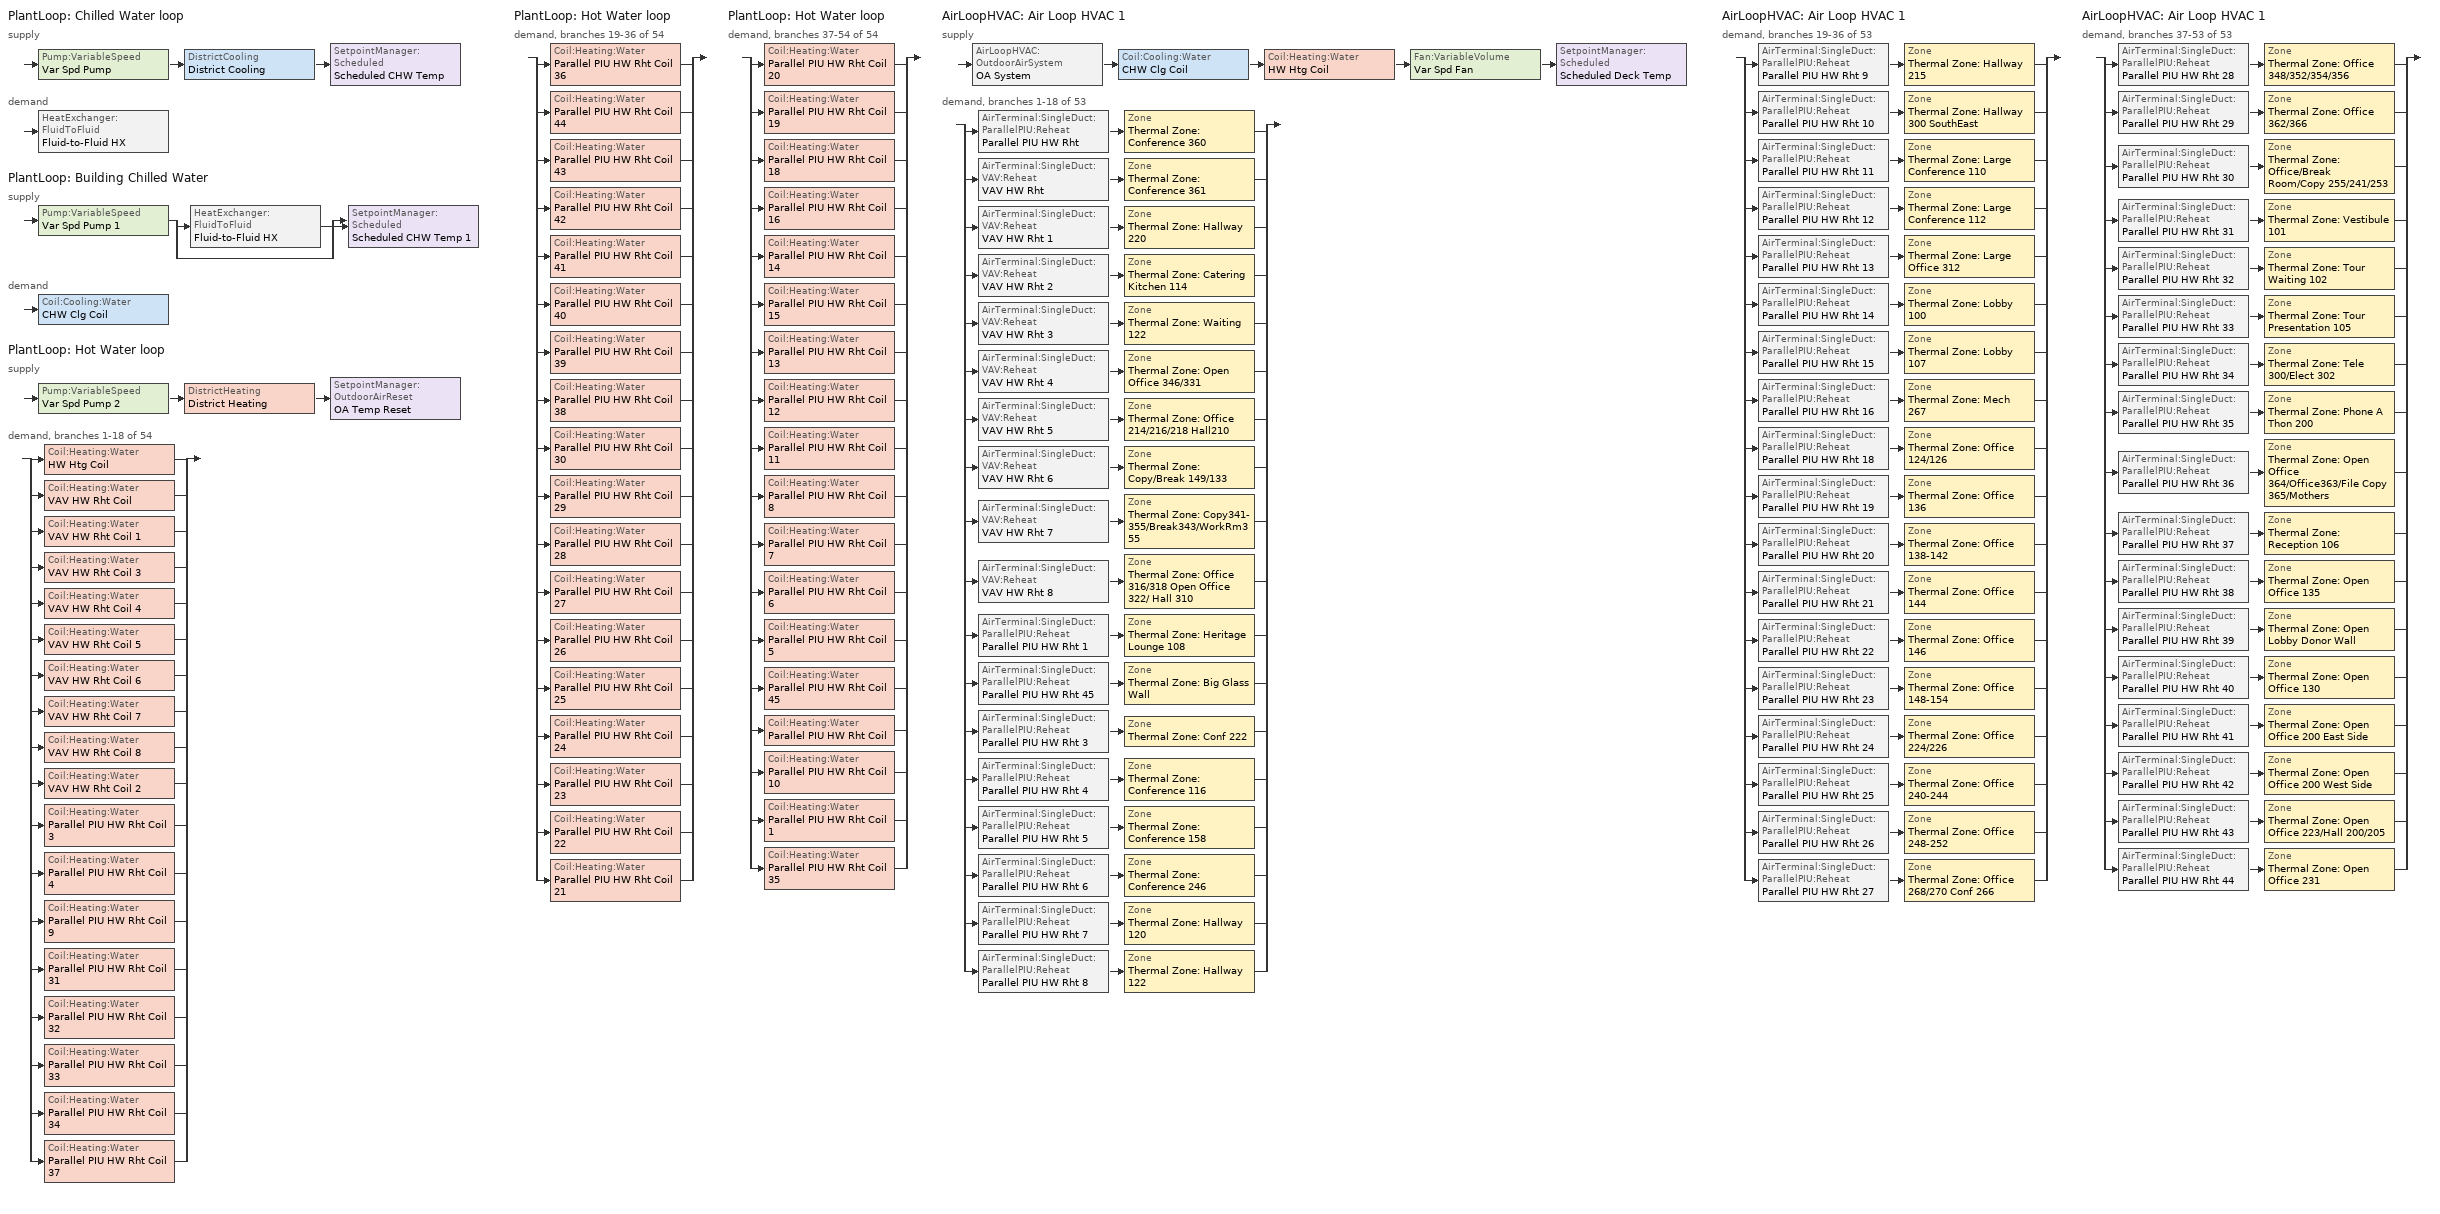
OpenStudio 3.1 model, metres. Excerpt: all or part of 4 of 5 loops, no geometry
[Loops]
PlantLoop 'Chilled Water loop'
 supply: Pump:VariableSpeed 'Var Spd Pump' > DistrictCooling 'District Cooling' > SetpointManager:Scheduled 'Scheduled CHW Temp'
 demand: HeatExchanger:FluidToFluid 'Fluid-to-Fluid HX'
PlantLoop 'Building Chilled Water'
 supply: Pump:VariableSpeed 'Var Spd Pump 1' > split
  | HeatExchanger:FluidToFluid 'Fluid-to-Fluid HX'
  | bypass
  join > SetpointManager:Scheduled 'Scheduled CHW Temp 1'
 demand: Coil:Cooling:Water 'CHW Clg Coil'
PlantLoop 'Hot Water loop'
 supply: Pump:VariableSpeed 'Var Spd Pump 2' > DistrictHeating 'District Heating' > SetpointManager:OutdoorAirReset 'OA Temp Reset'
 demand, branches 1-18 of 54: split
  | Coil:Heating:Water 'HW Htg Coil'
  | Coil:Heating:Water 'VAV HW Rht Coil'
  | Coil:Heating:Water 'VAV HW Rht Coil 1'
  | Coil:Heating:Water 'VAV HW Rht Coil 3'
  | Coil:Heating:Water 'VAV HW Rht Coil 4'
  | Coil:Heating:Water 'VAV HW Rht Coil 5'
  | Coil:Heating:Water 'VAV HW Rht Coil 6'
  | Coil:Heating:Water 'VAV HW Rht Coil 7'
  | Coil:Heating:Water 'VAV HW Rht Coil 8'
  | Coil:Heating:Water 'VAV HW Rht Coil 2'
  | Coil:Heating:Water 'Parallel PIU HW Rht Coil 3'
  | Coil:Heating:Water 'Parallel PIU HW Rht Coil 4'
  | Coil:Heating:Water 'Parallel PIU HW Rht Coil 9'
  | Coil:Heating:Water 'Parallel PIU HW Rht Coil 31'
  | Coil:Heating:Water 'Parallel PIU HW Rht Coil 32'
  | Coil:Heating:Water 'Parallel PIU HW Rht Coil 33'
  | Coil:Heating:Water 'Parallel PIU HW Rht Coil 34'
  | Coil:Heating:Water 'Parallel PIU HW Rht Coil 37'
PlantLoop 'Hot Water loop'
 demand, branches 19-36 of 54: split
  | Coil:Heating:Water 'Parallel PIU HW Rht Coil 36'
  | Coil:Heating:Water 'Parallel PIU HW Rht Coil 44'
  | Coil:Heating:Water 'Parallel PIU HW Rht Coil 43'
  | Coil:Heating:Water 'Parallel PIU HW Rht Coil 42'
  | Coil:Heating:Water 'Parallel PIU HW Rht Coil 41'
  | Coil:Heating:Water 'Parallel PIU HW Rht Coil 40'
  | Coil:Heating:Water 'Parallel PIU HW Rht Coil 39'
  | Coil:Heating:Water 'Parallel PIU HW Rht Coil 38'
  | Coil:Heating:Water 'Parallel PIU HW Rht Coil 30'
  | Coil:Heating:Water 'Parallel PIU HW Rht Coil 29'
  | Coil:Heating:Water 'Parallel PIU HW Rht Coil 28'
  | Coil:Heating:Water 'Parallel PIU HW Rht Coil 27'
  | Coil:Heating:Water 'Parallel PIU HW Rht Coil 26'
  | Coil:Heating:Water 'Parallel PIU HW Rht Coil 25'
  | Coil:Heating:Water 'Parallel PIU HW Rht Coil 24'
  | Coil:Heating:Water 'Parallel PIU HW Rht Coil 23'
  | Coil:Heating:Water 'Parallel PIU HW Rht Coil 22'
  | Coil:Heating:Water 'Parallel PIU HW Rht Coil 21'
PlantLoop 'Hot Water loop'
 demand, branches 37-54 of 54: split
  | Coil:Heating:Water 'Parallel PIU HW Rht Coil 20'
  | Coil:Heating:Water 'Parallel PIU HW Rht Coil 19'
  | Coil:Heating:Water 'Parallel PIU HW Rht Coil 18'
  | Coil:Heating:Water 'Parallel PIU HW Rht Coil 16'
  | Coil:Heating:Water 'Parallel PIU HW Rht Coil 14'
  | Coil:Heating:Water 'Parallel PIU HW Rht Coil 15'
  | Coil:Heating:Water 'Parallel PIU HW Rht Coil 13'
  | Coil:Heating:Water 'Parallel PIU HW Rht Coil 12'
  | Coil:Heating:Water 'Parallel PIU HW Rht Coil 11'
  | Coil:Heating:Water 'Parallel PIU HW Rht Coil 8'
  | Coil:Heating:Water 'Parallel PIU HW Rht Coil 7'
  | Coil:Heating:Water 'Parallel PIU HW Rht Coil 6'
  | Coil:Heating:Water 'Parallel PIU HW Rht Coil 5'
  | Coil:Heating:Water 'Parallel PIU HW Rht Coil 45'
  | Coil:Heating:Water 'Parallel PIU HW Rht Coil'
  | Coil:Heating:Water 'Parallel PIU HW Rht Coil 10'
  | Coil:Heating:Water 'Parallel PIU HW Rht Coil 1'
  | Coil:Heating:Water 'Parallel PIU HW Rht Coil 35'
AirLoopHVAC 'Air Loop HVAC 1'
 supply: AirLoopHVAC:OutdoorAirSystem 'OA System' > Coil:Cooling:Water 'CHW Clg Coil' > Coil:Heating:Water 'HW Htg Coil' > Fan:VariableVolume 'Var Spd Fan' > SetpointManager:Scheduled 'Scheduled Deck Temp'
 demand, branches 1-18 of 53: split
  | AirTerminal:SingleDuct:ParallelPIU:Reheat 'Parallel PIU HW Rht' > Zone 'Thermal Zone: Conference 360'
  | AirTerminal:SingleDuct:VAV:Reheat 'VAV HW Rht' > Zone 'Thermal Zone: Conference 361'
  | AirTerminal:SingleDuct:VAV:Reheat 'VAV HW Rht 1' > Zone 'Thermal Zone: Hallway 220'
  | AirTerminal:SingleDuct:VAV:Reheat 'VAV HW Rht 2' > Zone 'Thermal Zone: Catering Kitchen 114'
  | AirTerminal:SingleDuct:VAV:Reheat 'VAV HW Rht 3' > Zone 'Thermal Zone: Waiting 122'
  | AirTerminal:SingleDuct:VAV:Reheat 'VAV HW Rht 4' > Zone 'Thermal Zone: Open Office 346/331'
  | AirTerminal:SingleDuct:VAV:Reheat 'VAV HW Rht 5' > Zone 'Thermal Zone: Office 214/216/218 Hall210'
  | AirTerminal:SingleDuct:VAV:Reheat 'VAV HW Rht 6' > Zone 'Thermal Zone: Copy/Break 149/133'
  | AirTerminal:SingleDuct:VAV:Reheat 'VAV HW Rht 7' > Zone 'Thermal Zone: Copy341-355/Break343/WorkRm355'
  | AirTerminal:SingleDuct:VAV:Reheat 'VAV HW Rht 8' > Zone 'Thermal Zone: Office 316/318 Open Office 322/ Hall 310'
  | AirTerminal:SingleDuct:ParallelPIU:Reheat 'Parallel PIU HW Rht 1' > Zone 'Thermal Zone: Heritage Lounge 108'
  | AirTerminal:SingleDuct:ParallelPIU:Reheat 'Parallel PIU HW Rht 45' > Zone 'Thermal Zone: Big Glass Wall'
  | AirTerminal:SingleDuct:ParallelPIU:Reheat 'Parallel PIU HW Rht 3' > Zone 'Thermal Zone: Conf 222'
  | AirTerminal:SingleDuct:ParallelPIU:Reheat 'Parallel PIU HW Rht 4' > Zone 'Thermal Zone: Conference 116'
  | AirTerminal:SingleDuct:ParallelPIU:Reheat 'Parallel PIU HW Rht 5' > Zone 'Thermal Zone: Conference 158'
  | AirTerminal:SingleDuct:ParallelPIU:Reheat 'Parallel PIU HW Rht 6' > Zone 'Thermal Zone: Conference 246'
  | AirTerminal:SingleDuct:ParallelPIU:Reheat 'Parallel PIU HW Rht 7' > Zone 'Thermal Zone: Hallway 120'
  | AirTerminal:SingleDuct:ParallelPIU:Reheat 'Parallel PIU HW Rht 8' > Zone 'Thermal Zone: Hallway 122'
AirLoopHVAC 'Air Loop HVAC 1'
 demand, branches 19-36 of 53: split
  | AirTerminal:SingleDuct:ParallelPIU:Reheat 'Parallel PIU HW Rht 9' > Zone 'Thermal Zone: Hallway 215'
  | AirTerminal:SingleDuct:ParallelPIU:Reheat 'Parallel PIU HW Rht 10' > Zone 'Thermal Zone: Hallway 300 SouthEast'
  | AirTerminal:SingleDuct:ParallelPIU:Reheat 'Parallel PIU HW Rht 11' > Zone 'Thermal Zone: Large Conference 110'
  | AirTerminal:SingleDuct:ParallelPIU:Reheat 'Parallel PIU HW Rht 12' > Zone 'Thermal Zone: Large Conference 112'
  | AirTerminal:SingleDuct:ParallelPIU:Reheat 'Parallel PIU HW Rht 13' > Zone 'Thermal Zone: Large Office 312'
  | AirTerminal:SingleDuct:ParallelPIU:Reheat 'Parallel PIU HW Rht 14' > Zone 'Thermal Zone: Lobby 100'
  | AirTerminal:SingleDuct:ParallelPIU:Reheat 'Parallel PIU HW Rht 15' > Zone 'Thermal Zone: Lobby 107'
  | AirTerminal:SingleDuct:ParallelPIU:Reheat 'Parallel PIU HW Rht 16' > Zone 'Thermal Zone: Mech 267'
  | AirTerminal:SingleDuct:ParallelPIU:Reheat 'Parallel PIU HW Rht 18' > Zone 'Thermal Zone: Office 124/126'
  | AirTerminal:SingleDuct:ParallelPIU:Reheat 'Parallel PIU HW Rht 19' > Zone 'Thermal Zone: Office 136'
  | AirTerminal:SingleDuct:ParallelPIU:Reheat 'Parallel PIU HW Rht 20' > Zone 'Thermal Zone: Office 138-142'
  | AirTerminal:SingleDuct:ParallelPIU:Reheat 'Parallel PIU HW Rht 21' > Zone 'Thermal Zone: Office 144'
  | AirTerminal:SingleDuct:ParallelPIU:Reheat 'Parallel PIU HW Rht 22' > Zone 'Thermal Zone: Office 146'
  | AirTerminal:SingleDuct:ParallelPIU:Reheat 'Parallel PIU HW Rht 23' > Zone 'Thermal Zone: Office 148-154'
  | AirTerminal:SingleDuct:ParallelPIU:Reheat 'Parallel PIU HW Rht 24' > Zone 'Thermal Zone: Office 224/226'
  | AirTerminal:SingleDuct:ParallelPIU:Reheat 'Parallel PIU HW Rht 25' > Zone 'Thermal Zone: Office 240-244'
  | AirTerminal:SingleDuct:ParallelPIU:Reheat 'Parallel PIU HW Rht 26' > Zone 'Thermal Zone: Office 248-252'
  | AirTerminal:SingleDuct:ParallelPIU:Reheat 'Parallel PIU HW Rht 27' > Zone 'Thermal Zone: Office 268/270 Conf 266'
AirLoopHVAC 'Air Loop HVAC 1'
 demand, branches 37-53 of 53: split
  | AirTerminal:SingleDuct:ParallelPIU:Reheat 'Parallel PIU HW Rht 28' > Zone 'Thermal Zone: Office 348/352/354/356'
  | AirTerminal:SingleDuct:ParallelPIU:Reheat 'Parallel PIU HW Rht 29' > Zone 'Thermal Zone: Office 362/366'
  | AirTerminal:SingleDuct:ParallelPIU:Reheat 'Parallel PIU HW Rht 30' > Zone 'Thermal Zone: Office/Break Room/Copy 255/241/253'
  | AirTerminal:SingleDuct:ParallelPIU:Reheat 'Parallel PIU HW Rht 31' > Zone 'Thermal Zone: Vestibule 101'
  | AirTerminal:SingleDuct:ParallelPIU:Reheat 'Parallel PIU HW Rht 32' > Zone 'Thermal Zone: Tour Waiting 102'
  | AirTerminal:SingleDuct:ParallelPIU:Reheat 'Parallel PIU HW Rht 33' > Zone 'Thermal Zone: Tour Presentation 105'
  | AirTerminal:SingleDuct:ParallelPIU:Reheat 'Parallel PIU HW Rht 34' > Zone 'Thermal Zone: Tele 300/Elect 302'
  | AirTerminal:SingleDuct:ParallelPIU:Reheat 'Parallel PIU HW Rht 35' > Zone 'Thermal Zone: Phone A Thon 200'
  | AirTerminal:SingleDuct:ParallelPIU:Reheat 'Parallel PIU HW Rht 36' > Zone 'Thermal Zone: Open Office 364/Office363/File Copy 365/Mothers'
  | AirTerminal:SingleDuct:ParallelPIU:Reheat 'Parallel PIU HW Rht 37' > Zone 'Thermal Zone: Reception 106'
  | AirTerminal:SingleDuct:ParallelPIU:Reheat 'Parallel PIU HW Rht 38' > Zone 'Thermal Zone: Open  Office 135'
  | AirTerminal:SingleDuct:ParallelPIU:Reheat 'Parallel PIU HW Rht 39' > Zone 'Thermal Zone: Open Lobby Donor Wall'
  | AirTerminal:SingleDuct:ParallelPIU:Reheat 'Parallel PIU HW Rht 40' > Zone 'Thermal Zone: Open Office 130'
  | AirTerminal:SingleDuct:ParallelPIU:Reheat 'Parallel PIU HW Rht 41' > Zone 'Thermal Zone: Open Office 200 East Side'
  | AirTerminal:SingleDuct:ParallelPIU:Reheat 'Parallel PIU HW Rht 42' > Zone 'Thermal Zone: Open Office 200 West Side'
  | AirTerminal:SingleDuct:ParallelPIU:Reheat 'Parallel PIU HW Rht 43' > Zone 'Thermal Zone: Open Office 223/Hall 200/205'
  | AirTerminal:SingleDuct:ParallelPIU:Reheat 'Parallel PIU HW Rht 44' > Zone 'Thermal Zone: Open Office 231'
[Sizing:Zone] Zone Cooling Design Supply Air Temperature Input Method=SupplyAirTemperature; Zone Cooling Design Supply Air Temperature {C}=16.2778; Zone Cooling Design Supply Air Temperature Difference {deltaC}=16.6667; Zone Heating Design Supply Air Temperature Input Method=SupplyAirTemperature; Zone Heating Design Supply Air Temperature {C}=32.2222; Zone Heating Design Supply Air Temperature Difference {deltaC}=16.6667; Zone Cooling Design Supply Air Humidity Ratio {kg-H2O/kg-air}=0.003; Zone Heating Design Supply Air Humidity Ratio {kg-H2O/kg-air}=0.013; Cooling Design Air Flow Method=DesignDay; Heating Design Air Flow Method=DesignDay; Account for Dedicated Outdoor Air System=No; Dedicated Outdoor Air System Control Strategy=NeutralSupplyAir; Dedicated Outdoor Air Low Setpoint Temperature for Design {C}=autosize; Dedicated Outdoor Air High Setpoint Temperature for Design {C}=autosize
Name | Heating Design Air Flow Rate {m3/s} | Heating Maximum Air Flow {m3/s}
Thermal Zone: Conference 361; Thermal Zone: Hallway 220; Thermal Zone: Open Office 200 West Side; Thermal Zone: Lobby 100; Thermal Zone: Open Office 364/Office363/File Copy 365/Mothers; Thermal Zone: Copy/Break 149/133; Thermal Zone: Office 214/216/218 Hall210; Thermal Zone: Large Conference 110; Thermal Zone: Office 148-154; Thermal Zone: Copy341-355/Break343/WorkRm355; Thermal Zone: Large Conference 112; Thermal Zone: Open Office 130; Thermal Zone: Office 268/270 Conf 266; Thermal Zone: Mech 267; Thermal Zone: Hallway 122; Thermal Zone: Open Office 200 East Side; Thermal Zone: Office 136; Thermal Zone: Office 240-244; Thermal Zone: Office 124/126; Thermal Zone: Office 138-142; Thermal Zone: Open Office 346/331; Thermal Zone: Open Office 231; Thermal Zone: Conference 116; Thermal Zone: Reception 106; Thermal Zone: Catering Kitchen 114; Thermal Zone: Office/Break Room/Copy 255/241/253; Thermal Zone: Office 146; Thermal Zone: Open Lobby Donor Wall; Thermal Zone: Office 224/226; Thermal Zone: Phone A Thon 200; Thermal Zone: Conference 360; Thermal Zone: Tele 300/Elect 302; Thermal Zone: Conference 158; Thermal Zone: Office 348/352/354/356; Thermal Zone: Large Office 312; Thermal Zone: Hallway 120; Thermal Zone: Vestibule 101; Thermal Zone: Conf 222; Thermal Zone: Open Office 223/Hall 200/205; Thermal Zone: Office 248-252; Thermal Zone: Waiting 122; Thermal Zone: Office 316/318 Open Office 322/ Hall 310; Thermal Zone: Office 144; Thermal Zone: Hallway 215; Thermal Zone: Hallway 300 SouthEast; Thermal Zone: Heritage Lounge 108; Thermal Zone: Open  Office 135; Thermal Zone: Conference 246; Thermal Zone: Office 362/366
Thermal Zone: Big Glass Wall | 0
Thermal Zone: Lobby 107 | 0.622971
Thermal Zone: Tour Presentation 105; Thermal Zone: Tour Waiting 102 | 0 | 0.141576
[Zone equipment]
Thermal Zone: Conference 361: VAV HW Rht
Thermal Zone: Hallway 220: VAV HW Rht 1
Thermal Zone: Open Office 200 West Side: Parallel PIU HW Rht 42
Thermal Zone: Lobby 100: Parallel PIU HW Rht 14
Thermal Zone: Open Office 364/Office363/File Copy 365/Mothers: Parallel PIU HW Rht 36
Thermal Zone: Copy/Break 149/133: VAV HW Rht 6
Thermal Zone: Office 214/216/218 Hall210: VAV HW Rht 5
Thermal Zone: Large Conference 110: Parallel PIU HW Rht 11
Thermal Zone: Office 148-154: Parallel PIU HW Rht 23
Thermal Zone: Copy341-355/Break343/WorkRm355: VAV HW Rht 7
Thermal Zone: Big Glass Wall: Parallel PIU HW Rht 45
Thermal Zone: Large Conference 112: Parallel PIU HW Rht 12
Thermal Zone: Open Office 130: Parallel PIU HW Rht 40
Thermal Zone: Office 268/270 Conf 266: Parallel PIU HW Rht 27
Thermal Zone: Mech 267: Parallel PIU HW Rht 16
Thermal Zone: Hallway 122: Parallel PIU HW Rht 8
Thermal Zone: Open Office 200 East Side: Parallel PIU HW Rht 41
Thermal Zone: Office 136: Parallel PIU HW Rht 19
Thermal Zone: Office 240-244: Parallel PIU HW Rht 25
Thermal Zone: Office 124/126: Parallel PIU HW Rht 18
Thermal Zone: Lobby 107: Parallel PIU HW Rht 15
Thermal Zone: Office 138-142: Parallel PIU HW Rht 20
Thermal Zone: Open Office 346/331: VAV HW Rht 4
Thermal Zone: Open Office 231: Parallel PIU HW Rht 44
Thermal Zone: Tour Presentation 105: Parallel PIU HW Rht 33
Thermal Zone: Conference 116: Parallel PIU HW Rht 4
Thermal Zone: Reception 106: Parallel PIU HW Rht 37
Thermal Zone: Catering Kitchen 114: VAV HW Rht 2
Thermal Zone: Office/Break Room/Copy 255/241/253: Parallel PIU HW Rht 30
Thermal Zone: Office 146: Parallel PIU HW Rht 22
Thermal Zone: Open Lobby Donor Wall: Parallel PIU HW Rht 39
Thermal Zone: Office 224/226: Parallel PIU HW Rht 24
Thermal Zone: Phone A Thon 200: Parallel PIU HW Rht 35
Thermal Zone: Conference 360: Parallel PIU HW Rht
Thermal Zone: Tele 300/Elect 302: Parallel PIU HW Rht 34
Thermal Zone: Conference 158: Parallel PIU HW Rht 5
Thermal Zone: Tour Waiting 102: Parallel PIU HW Rht 32
Thermal Zone: Office 348/352/354/356: Parallel PIU HW Rht 28
Thermal Zone: Large Office 312: Parallel PIU HW Rht 13
Thermal Zone: Hallway 120: Parallel PIU HW Rht 7
Thermal Zone: Vestibule 101: Parallel PIU HW Rht 31
Thermal Zone: Conf 222: Parallel PIU HW Rht 3
Thermal Zone: Open Office 223/Hall 200/205: Parallel PIU HW Rht 43
Thermal Zone: Office 248-252: Parallel PIU HW Rht 26
Thermal Zone: Waiting 122: VAV HW Rht 3
Thermal Zone: Office 316/318 Open Office 322/ Hall 310: VAV HW Rht 8
Thermal Zone: Office 144: Parallel PIU HW Rht 21
Thermal Zone: Hallway 215: Parallel PIU HW Rht 9
Thermal Zone: Hallway 300 SouthEast: Parallel PIU HW Rht 10
Thermal Zone: Heritage Lounge 108: Parallel PIU HW Rht 1
Thermal Zone: Open  Office 135: Parallel PIU HW Rht 38
Thermal Zone: Conference 246: Parallel PIU HW Rht 6
Thermal Zone: Office 362/366: Parallel PIU HW Rht 29
[PlantLoop] Glycol Concentration=0; Plant Loop Volume {m3}=Autocalculate; Load Distribution Scheme=Optimal
Chilled Water loop; Building Chilled Water; Hot Water loop
[Sizing:Plant] Sizing Option=NonCoincident; Zone Timesteps in Averaging Window=1; Coincident Sizing Factor Mode=None
Name | Loop Type | Design Loop Exit Temperature {C} | Loop Design Temperature Difference {deltaC}
Chilled Water loop; Building Chilled Water | Cooling | 6.66667 | 5.55556
Hot Water loop | Heating | 82 | 11
[DistrictCooling]
District Cooling: Nominal Capacity {W}=Autosize
[Pump:VariableSpeed] Motor Efficiency=0.85; Pump Control Type=Intermittent; Skin Loss Radiative Fraction=0.5; Design Power Sizing Method=PowerPerFlowPerPressure; Design Electric Power per Unit Flow Rate {W/(m3/s)}=348701.1; Design Shaft Power per Unit Flow Rate per Unit Head {W-s/m3-Pa}=1.28205; Design Minimum Flow Rate Fraction=0
Var Spd Pump: Rated Pump Head {Pa}=119563
Var Spd Pump 1: Rated Pump Head {Pa}=209235; Rated Flow Rate {m3/s}=Autosize; Rated Power Consumption {W}=Autosize
Var Spd Pump 2: 
[SetpointManager:Scheduled] Control Variable=Temperature
Name | Schedule
Scheduled CHW Temp; Scheduled CHW Temp 1 | Chilled Water Temperature
Scheduled Deck Temp | Deck Temperature
[HeatExchanger:FluidToFluid]
Fluid-to-Fluid HX: Loop Demand Side Design Flow Rate {m3/s}=autosize; Loop Supply Side Design Flow Rate {m3/s}=autosize; Heat Exchange Model Type=CounterFlow; Heat Exchanger U-Factor Times Area Value {W/K}=autosize; Control Type=UncontrolledOn; Minimum Temperature Difference to Activate Heat Exchanger {deltaC}=0.01; Heat Transfer Metering End Use Type=LoopToLoop; Component Override Cooling Control Temperature Mode=Loop; Sizing Factor=1; Operation Minimum Temperature Limit {C}=0; Operation Maximum Temperature Limit {C}=100
[DistrictHeating]
District Heating: Nominal Capacity {W}=Autosize
[AirLoopHVAC]
Air Loop HVAC 1: Availability Schedule=Fan Schedule; Design Supply Air Flow Rate {m3/s}=AutoSize; Design Return Air Flow Fraction of Supply Air Flow=1
[Sizing:System]
Air Loop HVAC 1: Type of Load to Size On=Sensible; Design Outdoor Air Flow Rate {m3/s}=Autosize; Central Heating Maximum System Air Flow Ratio=0.3; Preheat Design Temperature {C}=7; Preheat Design Humidity Ratio {kg-H2O/kg-Air}=0.008; Precool Design Temperature {C}=12.8; Precool Design Humidity Ratio {kg-H2O/kg-Air}=0.008; Central Cooling Design Supply Air Temperature {C}=12.7778; Central Heating Design Supply Air Temperature {C}=12.7778; Sizing Option=NonCoincident; 100% Outdoor Air in Cooling=Yes; 100% Outdoor Air in Heating=Yes; Central Cooling Design Supply Air Humidity Ratio {kg-H2O/kg-Air}=0.0085; Central Heating Design Supply Air Humidity Ratio {kg-H2O/kg-Air}=0.008; Cooling Design Air Flow Method=DesignDay; Cooling Design Air Flow Rate {m3/s}=0; Heating Design Air Flow Method=DesignDay; Heating Design Air Flow Rate {m3/s}=0; System Outdoor Air Method=ZoneSum; Zone Maximum Outdoor Air Fraction=1; Cooling Supply Air Flow Rate Per Floor Area {m3/s-m2}=0.00996765; Cooling Fraction of Autosized Cooling Supply Air Flow Rate=1; Cooling Supply Air Flow Rate Per Unit Cooling Capacity {m3/s-W}=3.94755e-05; Heating Supply Air Flow Rate Per Floor Area {m3/s-m2}=0.00996765; Heating Fraction of Autosized Heating Supply Air Flow Rate=1; Heating Fraction of Autosized Cooling Supply Air Flow Rate=1; Heating Supply Air Flow Rate Per Unit Heating Capacity {m3/s-W}=3.15882e-05; Cooling Design Capacity Method=CoolingDesignCapacity; Cooling Design Capacity {W}=autosize; Cooling Design Capacity Per Floor Area {W/m2}=234.7; Fraction of Autosized Cooling Design Capacity=1; Heating Design Capacity Method=HeatingDesignCapacity; Heating Design Capacity {W}=autosize; Heating Design Capacity Per Floor Area {W/m2}=157; Fraction of Autosized Heating Design Capacity=1; Central Cooling Capacity Control Method=OnOff
[AirLoopHVAC:OutdoorAirSystem]
OA System: Controller=Outdoor Air Controller
[Controller:OutdoorAir]
Outdoor Air Controller: Minimum Outdoor Air Flow Rate {m3/s}=Autosize; Maximum Outdoor Air Flow Rate {m3/s}=Autosize; Economizer Control Type=DifferentialEnthalpy; Economizer Control Action Type=ModulateFlow; Economizer Maximum Limit Dry-Bulb Temperature {C}=28; Economizer Maximum Limit Enthalpy {J/kg}=64000; Economizer Minimum Limit Dry-Bulb Temperature {C}=-100; Lockout Type=NoLockout; Minimum Limit Type=FixedMinimum; Controller Mechanical Ventilation=Controller Mechanical Ventilation 1; High Humidity Control=No; Heat Recovery Bypass Control Type=BypassWhenOAFlowGreaterThanMinimum
[Controller:MechanicalVentilation]
Controller Mechanical Ventilation 1: Availability Schedule=Always On Discrete 1; Demand Controlled Ventilation=Yes; System Outdoor Air Method=ZoneSum
[Coil:Cooling:Water]
CHW Clg Coil: Availability Schedule=Always On Discrete 1
[Coil:Heating:Water] Availability Schedule=Always On Discrete 1
Name | Rated Outlet Water Temperature {C}
HW Htg Coil; Parallel PIU HW Rht Coil; VAV HW Rht Coil; VAV HW Rht Coil 1; VAV HW Rht Coil 2; VAV HW Rht Coil 3; VAV HW Rht Coil 4; VAV HW Rht Coil 5; VAV HW Rht Coil 6; VAV HW Rht Coil 7; VAV HW Rht Coil 8; Parallel PIU HW Rht Coil 1; Parallel PIU HW Rht Coil 3; Parallel PIU HW Rht Coil 4; Parallel PIU HW Rht Coil 5; Parallel PIU HW Rht Coil 6; Parallel PIU HW Rht Coil 7; Parallel PIU HW Rht Coil 8; Parallel PIU HW Rht Coil 9; Parallel PIU HW Rht Coil 10; Parallel PIU HW Rht Coil 11; Parallel PIU HW Rht Coil 12; Parallel PIU HW Rht Coil 13; Parallel PIU HW Rht Coil 14; Parallel PIU HW Rht Coil 15; Parallel PIU HW Rht Coil 16; Parallel PIU HW Rht Coil 18; Parallel PIU HW Rht Coil 19; Parallel PIU HW Rht Coil 20; Parallel PIU HW Rht Coil 21; Parallel PIU HW Rht Coil 22; Parallel PIU HW Rht Coil 23; Parallel PIU HW Rht Coil 24; Parallel PIU HW Rht Coil 25; Parallel PIU HW Rht Coil 26; Parallel PIU HW Rht Coil 27; Parallel PIU HW Rht Coil 28; Parallel PIU HW Rht Coil 29; Parallel PIU HW Rht Coil 30; Parallel PIU HW Rht Coil 31; Parallel PIU HW Rht Coil 32; Parallel PIU HW Rht Coil 33; Parallel PIU HW Rht Coil 34; Parallel PIU HW Rht Coil 36; Parallel PIU HW Rht Coil 37; Parallel PIU HW Rht Coil 38; Parallel PIU HW Rht Coil 39; Parallel PIU HW Rht Coil 40; Parallel PIU HW Rht Coil 41; Parallel PIU HW Rht Coil 42; Parallel PIU HW Rht Coil 43; Parallel PIU HW Rht Coil 44; Parallel PIU HW Rht Coil 45
Parallel PIU HW Rht Coil 35 | 71.1
[Fan:VariableVolume]
Var Spd Fan: Availability Schedule=Always On Discrete 1; Fan Efficiency=0.6045; Pressure Rise {Pa}=1494.53; Maximum Flow Rate {m3/s}=Autosize; Fan Power Minimum Flow Rate Input Method=FixedFlowRate; Fan Power Minimum Flow Fraction=0; Fan Power Minimum Air Flow Rate {m3/s}=0; Motor Efficiency=0.93; Motor In Airstream Fraction=1; Fan Power Coefficient 1=0.0407599; Fan Power Coefficient 2=0.088045; Fan Power Coefficient 3=-0.0729261; Fan Power Coefficient 4=0.94374; Fan Power Coefficient 5=0
[Controller:WaterCoil] Minimum Actuated Flow {m3/s}=0
Name | Water Coil | Action
Controller Water Coil 1 | CHW Clg Coil | Reverse
Controller Water Coil 2 | HW Htg Coil | Normal
[AirTerminal:SingleDuct:ParallelPIU:Reheat] Availability Schedule=Always On Discrete 1; Maximum Primary Air Flow Rate {m3/s}=Autosize; Maximum Secondary Air Flow Rate {m3/s}=Autosize; Minimum Primary Air Flow Fraction=Autosize; Fan On Flow Fraction=Autosize; Maximum Hot Water or Steam Flow Rate {m3/s}=Autosize; Minimum Hot Water or Steam Flow Rate {m3/s}=0; Convergence Tolerance=0.001
Name | Fan | Reheat Coil
Parallel PIU HW Rht | Parallel PIU HW Rht Fan | Parallel PIU HW Rht Coil
Parallel PIU HW Rht 1 | Parallel PIU HW Rht Fan 1 | Parallel PIU HW Rht Coil 1
Parallel PIU HW Rht 3 | Parallel PIU HW Rht Fan 3 | Parallel PIU HW Rht Coil 3
Parallel PIU HW Rht 4 | Parallel PIU HW Rht Fan 4 | Parallel PIU HW Rht Coil 4
Parallel PIU HW Rht 5 | Parallel PIU HW Rht Fan 5 | Parallel PIU HW Rht Coil 5
Parallel PIU HW Rht 6 | Parallel PIU HW Rht Fan 6 | Parallel PIU HW Rht Coil 6
Parallel PIU HW Rht 7 | Parallel PIU HW Rht Fan 7 | Parallel PIU HW Rht Coil 7
Parallel PIU HW Rht 8 | Parallel PIU HW Rht Fan 8 | Parallel PIU HW Rht Coil 8
Parallel PIU HW Rht 9 | Parallel PIU HW Rht Fan 9 | Parallel PIU HW Rht Coil 9
Parallel PIU HW Rht 10 | Parallel PIU HW Rht Fan 10 | Parallel PIU HW Rht Coil 10
Parallel PIU HW Rht 11 | Parallel PIU HW Rht Fan 11 | Parallel PIU HW Rht Coil 11
Parallel PIU HW Rht 12 | Parallel PIU HW Rht Fan 12 | Parallel PIU HW Rht Coil 12
Parallel PIU HW Rht 13 | Parallel PIU HW Rht Fan 13 | Parallel PIU HW Rht Coil 13
Parallel PIU HW Rht 14 | Parallel PIU HW Rht Fan 14 | Parallel PIU HW Rht Coil 14
Parallel PIU HW Rht 15 | Parallel PIU HW Rht Fan 15 | Parallel PIU HW Rht Coil 15
Parallel PIU HW Rht 16 | Parallel PIU HW Rht Fan 16 | Parallel PIU HW Rht Coil 16
Parallel PIU HW Rht 18 | Parallel PIU HW Rht Fan 18 | Parallel PIU HW Rht Coil 18
Parallel PIU HW Rht 19 | Parallel PIU HW Rht Fan 19 | Parallel PIU HW Rht Coil 19
Parallel PIU HW Rht 20 | Parallel PIU HW Rht Fan 20 | Parallel PIU HW Rht Coil 20
Parallel PIU HW Rht 21 | Parallel PIU HW Rht Fan 21 | Parallel PIU HW Rht Coil 21
Parallel PIU HW Rht 22 | Parallel PIU HW Rht Fan 22 | Parallel PIU HW Rht Coil 22
Parallel PIU HW Rht 23 | Parallel PIU HW Rht Fan 23 | Parallel PIU HW Rht Coil 23
Parallel PIU HW Rht 24 | Parallel PIU HW Rht Fan 24 | Parallel PIU HW Rht Coil 24
Parallel PIU HW Rht 25 | Parallel PIU HW Rht Fan 25 | Parallel PIU HW Rht Coil 25
Parallel PIU HW Rht 26 | Parallel PIU HW Rht Fan 26 | Parallel PIU HW Rht Coil 26
Parallel PIU HW Rht 27 | Parallel PIU HW Rht Fan 27 | Parallel PIU HW Rht Coil 27
Parallel PIU HW Rht 28 | Parallel PIU HW Rht Fan 28 | Parallel PIU HW Rht Coil 28
Parallel PIU HW Rht 29 | Parallel PIU HW Rht Fan 29 | Parallel PIU HW Rht Coil 29
Parallel PIU HW Rht 30 | Parallel PIU HW Rht Fan 30 | Parallel PIU HW Rht Coil 30
Parallel PIU HW Rht 31 | Parallel PIU HW Rht Fan 31 | Parallel PIU HW Rht Coil 31
Parallel PIU HW Rht 32 | Parallel PIU HW Rht Fan 32 | Parallel PIU HW Rht Coil 32
Parallel PIU HW Rht 33 | Parallel PIU HW Rht Fan 33 | Parallel PIU HW Rht Coil 33
Parallel PIU HW Rht 34 | Parallel PIU HW Rht Fan 34 | Parallel PIU HW Rht Coil 34
Parallel PIU HW Rht 35 | Parallel PIU HW Rht Fan 35 | Parallel PIU HW Rht Coil 35
Parallel PIU HW Rht 36 | Parallel PIU HW Rht Fan 36 | Parallel PIU HW Rht Coil 36
Parallel PIU HW Rht 37 | Parallel PIU HW Rht Fan 37 | Parallel PIU HW Rht Coil 37
Parallel PIU HW Rht 38 | Parallel PIU HW Rht Fan 38 | Parallel PIU HW Rht Coil 38
Parallel PIU HW Rht 39 | Parallel PIU HW Rht Fan 39 | Parallel PIU HW Rht Coil 39
Parallel PIU HW Rht 40 | Parallel PIU HW Rht Fan 40 | Parallel PIU HW Rht Coil 40
Parallel PIU HW Rht 41 | Parallel PIU HW Rht Fan 41 | Parallel PIU HW Rht Coil 41
Parallel PIU HW Rht 42 | Parallel PIU HW Rht Fan 42 | Parallel PIU HW Rht Coil 42
Parallel PIU HW Rht 43 | Parallel PIU HW Rht Fan 43 | Parallel PIU HW Rht Coil 43
Parallel PIU HW Rht 44 | Parallel PIU HW Rht Fan 44 | Parallel PIU HW Rht Coil 44
Parallel PIU HW Rht 45 | Parallel PIU HW Rht Fan 45 | Parallel PIU HW Rht Coil 45
[Fan:ConstantVolume] Availability Schedule=Fan Schedule; Maximum Flow Rate {m3/s}=AutoSize
Name | Pressure Rise {Pa}
Parallel PIU HW Rht Fan | 87.1811
Parallel PIU HW Rht Fan 1; Parallel PIU HW Rht Fan 3; Parallel PIU HW Rht Fan 4; Parallel PIU HW Rht Fan 5; Parallel PIU HW Rht Fan 6; Parallel PIU HW Rht Fan 7; Parallel PIU HW Rht Fan 8; Parallel PIU HW Rht Fan 9; Parallel PIU HW Rht Fan 10; Parallel PIU HW Rht Fan 11; Parallel PIU HW Rht Fan 12; Parallel PIU HW Rht Fan 13; Parallel PIU HW Rht Fan 14; Parallel PIU HW Rht Fan 15; Parallel PIU HW Rht Fan 16; Parallel PIU HW Rht Fan 18; Parallel PIU HW Rht Fan 19; Parallel PIU HW Rht Fan 20; Parallel PIU HW Rht Fan 21; Parallel PIU HW Rht Fan 22; Parallel PIU HW Rht Fan 23; Parallel PIU HW Rht Fan 24; Parallel PIU HW Rht Fan 25; Parallel PIU HW Rht Fan 26; Parallel PIU HW Rht Fan 27; Parallel PIU HW Rht Fan 28; Parallel PIU HW Rht Fan 29; Parallel PIU HW Rht Fan 30; Parallel PIU HW Rht Fan 31; Parallel PIU HW Rht Fan 32; Parallel PIU HW Rht Fan 33; Parallel PIU HW Rht Fan 34; Parallel PIU HW Rht Fan 35; Parallel PIU HW Rht Fan 36; Parallel PIU HW Rht Fan 37; Parallel PIU HW Rht Fan 38; Parallel PIU HW Rht Fan 39; Parallel PIU HW Rht Fan 40; Parallel PIU HW Rht Fan 41; Parallel PIU HW Rht Fan 42; Parallel PIU HW Rht Fan 43; Parallel PIU HW Rht Fan 44; Parallel PIU HW Rht Fan 45
[AirTerminal:SingleDuct:VAV:Reheat] Availability Schedule=Always On Discrete 1; Maximum Air Flow Rate {m3/s}=Autosize; Zone Minimum Air Flow Input Method=Constant; Constant Minimum Air Flow Fraction=0.3; Fixed Minimum Air Flow Rate {m3/s}=0; Maximum Hot Water or Steam Flow Rate {m3/s}=Autosize; Minimum Hot Water or Steam Flow Rate {m3/s}=0; Convergence Tolerance=0.001; Damper Heating Action=Normal; Maximum Flow per Zone Floor Area During Reheat {m3/s-m2}=Autocalculate; Maximum Flow Fraction During Reheat=Autocalculate; Maximum Reheat Air Temperature {C}=35; Control For Outdoor Air=No
Name | Reheat Coil
VAV HW Rht | VAV HW Rht Coil
VAV HW Rht 1 | VAV HW Rht Coil 1
VAV HW Rht 2 | VAV HW Rht Coil 2
VAV HW Rht 3 | VAV HW Rht Coil 3
VAV HW Rht 4 | VAV HW Rht Coil 4
VAV HW Rht 5 | VAV HW Rht Coil 5
VAV HW Rht 6 | VAV HW Rht Coil 6
VAV HW Rht 7 | VAV HW Rht Coil 7
VAV HW Rht 8 | VAV HW Rht Coil 8
[SetpointManager:OutdoorAirReset]
OA Temp Reset: Control Variable=Temperature; Setpoint at Outdoor Low Temperature {C}=82.2222; Outdoor Low Temperature {C}=10; Setpoint at Outdoor High Temperature {C}=65.5556; Outdoor High Temperature {C}=24; Schedule=Water Heater Setpoint Temperature
[Schedule:Ruleset]
Name | Default Day Schedule | Summer Design Day Schedule | Winter Design Day Schedule
Chilled Water Temperature | Chilled Water Temperature Default | Chilled Water Temperature Summer Design Day | Chilled Water Temperature Winter Design Day
Deck Temperature | Deck Temperature Default | Deck Temperature Summer Design Day | Deck Temperature Winter Design Day
Fan Schedule | Schedule Day 1
Water Heater Setpoint Temperature | Water Heater Setpoint Temperature Default
[Schedule:Day]
Chilled Water Temperature Default: 24, 0, 7.22222
Chilled Water Temperature Summer Design Day; Chilled Water Temperature Winter Design Day: 24, 0, 6.7
Deck Temperature Default; Schedule Day 3; Deck Temperature Default 2; Schedule Day 18; Schedule Day 22; Schedule Day 23; Schedule Day 24; Schedule Day 25: 24, 0, 12.7778
Deck Temperature Summer Design Day; Deck Temperature Winter Design Day: 24, 0, 12.8
Schedule Day 1: 5, 30, 0.2, 18, 0, 1, 24, 0, 0.2
Water Heater Setpoint Temperature Default: 24, 0, 48.8889
Schedule Day 6; Schedule Day 12; Schedule Day 16: 24, 0, 0.2
Schedule Day 10: 5, 30, 0.2, 16, 0, 1, 24, 0, 0.2
Water Heater Setpoint Temperature Default 2: 24, 0, 32.2222
Water Heater Setpoint Temperature Default 4: 24, 0, 18.3333
Water Heater Setpoint Temperature Default 6: 24, 0, 23.8889
Schedule Day 14: 24, 0, 11.6667
Schedule Day 17: 24, 0, 16.6667
Schedule Day 19: 24, 0, 17.7778
Schedule Day 20: 24, 0, 15.5556
Schedule Day 21: 24, 0, 14.4444
[Schedule:Rule]
Name | Schedule Ruleset | Rule Order | Day Schedule | Apply Sunday | Apply Monday | Apply Tuesday | Apply Wednesday | Apply Thursday | Apply Friday | Apply Saturday | Date Specification Type | Start Month | Start Day | End Month | End Day
Schedule Rule 1 | Fan Schedule | 3 | Schedule Day 6 | Yes | No | No | No | No | No | No | DateRange | 1 | 1 | 12 | 31
Schedule Rule 8 | Fan Schedule | 2 | Schedule Day 10 |  |  |  |  |  |  | Yes
Schedule Rule 9 | Water Heater Setpoint Temperature | 2 | Water Heater Setpoint Temperature Default 2 | Yes | Yes | Yes | Yes | Yes | Yes | Yes | DateRange | 7 | 7 | 12 | 31
Schedule Rule 10 | Water Heater Setpoint Temperature | 1 | Water Heater Setpoint Temperature Default 4 | Yes | Yes | Yes | Yes | Yes | Yes | Yes | DateRange | 6 | 26 | 7 | 7
Schedule Rule 11 | Water Heater Setpoint Temperature | 0 | Water Heater Setpoint Temperature Default 6 | Yes | Yes | Yes | Yes | Yes | Yes | Yes | DateRange | 3 | 13 | 6 | 26
Schedule Rule 12 | Fan Schedule | 1 | Schedule Day 12 | Yes | Yes | Yes | Yes | Yes | Yes | Yes | DateRange | 3 | 24 | 3 | 31
Schedule Rule 14 | Fan Schedule | 0 | Schedule Day 16 | Yes | Yes | Yes | Yes | Yes | Yes | Yes | DateRange | 12 | 18 | 1 | 9
Summer | Deck Temperature | 11 | Schedule Day 3 | No | No | No | No | No | No | No | DateRange | 12 | 1 | 12 | 31
Schedule Rule 38 | Deck Temperature | 10 | Deck Temperature Default 2 | Yes | Yes | Yes | Yes | Yes | Yes | Yes | DateRange | 11 | 1 | 11 | 30
Schedule Rule 39 | Deck Temperature | 9 | Schedule Day 14 | Yes | Yes | Yes | Yes | Yes | Yes | Yes | DateRange | 10 | 1 | 10 | 31
Schedule Rule 40 | Deck Temperature | 8 | Schedule Day 17 | Yes | Yes | Yes | Yes | Yes | Yes | Yes | DateRange | 9 | 1 | 9 | 30
Schedule Rule 41 | Deck Temperature | 7 | Schedule Day 18 | Yes | Yes | Yes | Yes | Yes | Yes | Yes | DateRange | 8 | 1 | 8 | 31
Schedule Rule 42 | Deck Temperature | 6 | Schedule Day 19 | Yes | Yes | Yes | Yes | Yes | Yes | Yes | DateRange | 7 | 1 | 7 | 31
Schedule Rule 43 | Deck Temperature | 5 | Schedule Day 20 | Yes | Yes | Yes | Yes | Yes | Yes | Yes | DateRange | 6 | 1 | 6 | 30
Schedule Rule 44 | Deck Temperature | 4 | Schedule Day 21 | Yes | Yes | Yes | Yes | Yes | Yes | Yes | DateRange | 5 | 1 | 5 | 31
Schedule Rule 45 | Deck Temperature | 3 | Schedule Day 22 | Yes | Yes | Yes | Yes | Yes | Yes | Yes | DateRange | 4 | 1 | 4 | 30
Schedule Rule 46 | Deck Temperature | 2 | Schedule Day 23 | Yes | Yes | Yes | Yes | Yes | Yes | Yes | DateRange | 3 | 1 | 3 | 31
Schedule Rule 47 | Deck Temperature | 1 | Schedule Day 24 | Yes | Yes | Yes | Yes | Yes | Yes | Yes | DateRange | 2 | 1 | 2 | 28
Schedule Rule 48 | Deck Temperature | 0 | Schedule Day 25 | Yes | Yes | Yes | Yes | Yes | Yes | Yes | DateRange | 1 | 1 | 1 | 31
[Schedule:Constant]
Always On Discrete 1: Value=1
